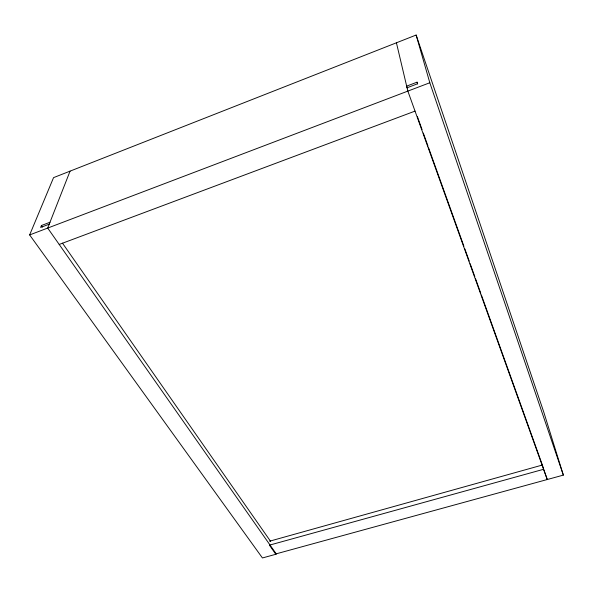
<?xml version="1.0" encoding="UTF-8"?>
<svg xmlns="http://www.w3.org/2000/svg" width="593" height="593" viewBox="0 0 593 593"><rect width="100%" height="100%" fill="white"/><g stroke="black" fill="none" stroke-linecap="round" stroke-linejoin="round"><path stroke-width="0.89" d="M70.07 171.132L47.707 228.068L276.397 554.121L262.44 557.961L29.65 234.932L53.555 177.633L416.138 35.039L543.685 411.831L563.35 475.112L275.612 553.995L269.437 545.16L543.633 469.278L547.28 479.537L407.851 91.107L396.42 42.792M49.997 222.249L41.414 225.525L40.628 227.453L49.241 224.176M417.65 83.924L417.042 82.175L406.672 86.133L407.302 87.875M407.065 87.779L417.465 83.813L417.042 82.175M29.65 234.932L429.814 82.753L416.138 35.039M59.204 244.449L415.033 111.113M269.593 541.201L542.402 465.031L543.381 468.426M41.414 225.525L42.481 227.037M62.48 243.152L270.645 541.453M417.368 116.517L422.053 129.578M423.306 133.062L427.99 146.123M428.613 147.865L463.904 246.265M464.845 248.875L469.219 261.068M470.153 263.677L474.837 276.746M475.46 278.488L480.775 293.29M481.397 295.032L542.298 464.838M429.814 82.753L563.35 475.112"/></g></svg>
